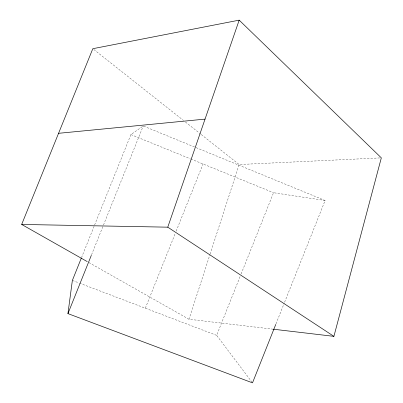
<?xml version="1.0" encoding="UTF-8"?>
<svg xmlns="http://www.w3.org/2000/svg" width="403" height="403" viewBox="0 0 403 403"><rect width="100%" height="100%" fill="white"/><g stroke="black" fill="none" stroke-linecap="round" stroke-linejoin="round"><path stroke-width="0.3" stroke-dasharray="2.02 1.51" d="M273.31 329.206L188.977 319.257L209.892 254.736M210.089 254.142L239.14 164.53L380.069 157.916M252.127 382.351L216.638 335.351L240.193 276.307M241.125 273.969L273.541 192.715L325.11 200.493L284.387 302.774M276.01 323.816L284.15 303.358M145.332 308.204L175.24 233.468M176.176 231.131L203.047 163.986M81.497 257.678L94.378 225.589M94.609 225.005L130.904 134.582L143.236 125.973L195.531 147.402M91.557 254.756L103.249 225.62M103.48 225.035L143.236 125.973M72.364 280.428L78.837 282.891M79.426 283.118L216.638 335.351M130.904 134.582L190.246 158.767M190.831 159.004L273.541 192.715M196.11 147.639L325.11 200.493M88.927 262.555L188.977 319.257M93.803 49.483L183.471 120.462M185.44 122.018L200.714 134.108M201.203 134.501L239.14 164.53"/><path stroke-width="0.6" d="M275.773 324.4L252.505 382.85L67.941 313.61L72.364 280.428L81.26 258.258M273.31 329.206L333.906 336.354L381.324 157.86L239.186 20.15L92.816 48.703L21.676 224.441L87.285 261.623M21.676 224.441L167.764 227.176L239.186 20.15M67.941 313.61L91.325 255.336M58.566 133.312L205.041 119.117M167.764 227.176L333.906 336.354"/></g></svg>
